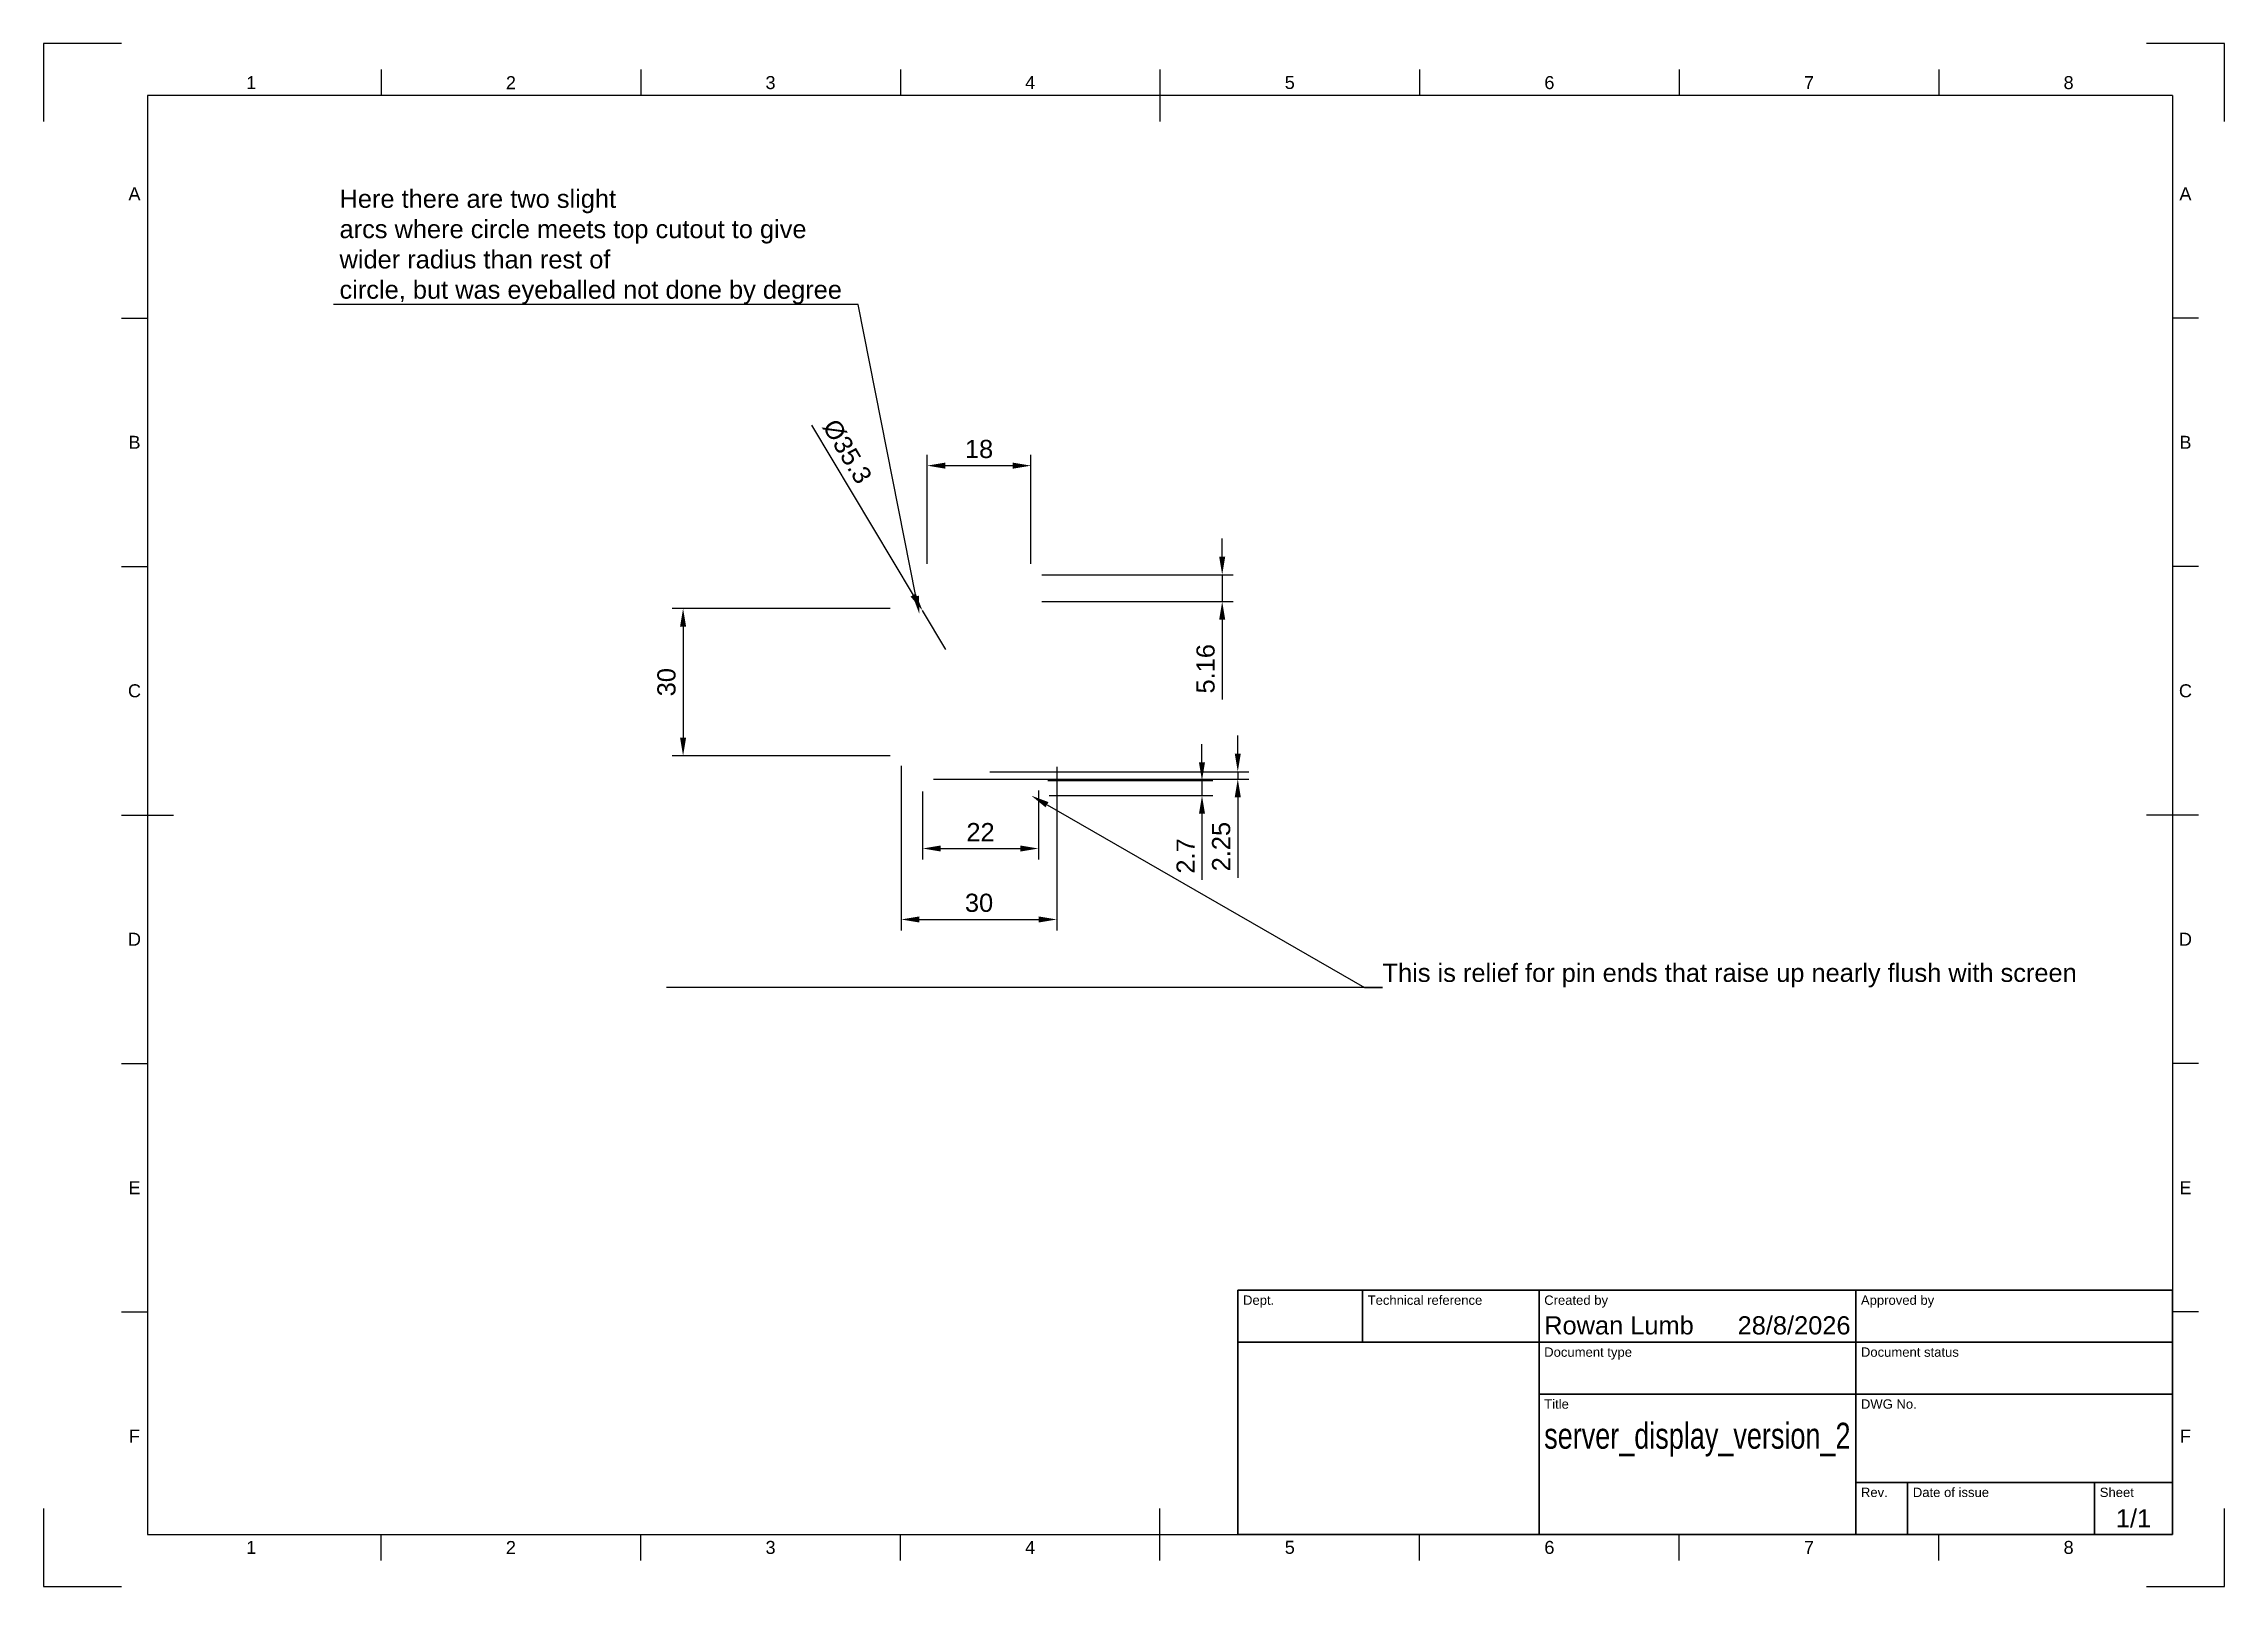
# Paper-space layout 'server_display_version_2' of a CAD drawing. Header units: millimetres. Extents: x 0 to 420, y 0 to 297.
import ezdxf
from ezdxf import colors
from ezdxf.entities.mleader import LeaderData, LeaderLine
from ezdxf.enums import TextEntityAlignment as Align
from ezdxf.math import Vec2, Vec3

# ---------------------------------------------------------------- set-up
doc = ezdxf.new("R2010")
doc.units = ezdxf.units.MM
doc.header["$LTSCALE"] = 0.75
for name, color, linetype, lineweight in [('BORDER', 7, 'Continuous', 25), ('FD_Dimensions', 7, 'Continuous', 25), ('Leaders', 7, 'Continuous', 25), ('TITLEBLOCK', 7, 'Continuous', 35)]:
    doc.layers.add(name, color=color, linetype=linetype, lineweight=lineweight)
doc.styles.add('FusionTitle', font='Arial.ttf')
doc.styles.get("Standard").update_dxf_attribs({"font": 'Arial.ttf'})
doc.dimstyles.new('Dim-ISO-25', dxfattribs={"dimtxt": 3.5, "dimasz": 3.5, "dimexe": 2.1, "dimexo": 2.1, "dimgap": 1.4, "dimtad": 1, "dimzin": 12, "dimdsep": 46, "dimtxsty": 'Standard', "dimcen": 0, "dimazin": 3, "dimtp": 0.1, "dimtm": 0.1000000001, "dimtfac": 0.7142857142857143, "dimtmove": 0, "dimatfit": 3, "dimfxl": 1, "dimtzin": 12, "dimarcsym": 0})

# ---------------------------------------------------------------- blocks, each defined once
blk = doc.blocks.new('ISO_A3_SHEET')
at = {"layer": 'BORDER'}
for p, q in [((65, 292), (65.00000000000011, 287)), ((115, 292), (115.0000000000001, 287)), ((165, 292), (165.0000000000001, 287)), ((215, 292), (215, 282)), ((265, 292), (265.0000000000001, 287)), ((315, 292), (315.0000000000001, 287)), ((365, 292), (365, 287)), ((410, 287), (20, 287)), ((20, 287), (20, 10)), ((410, 287), (410, 10)), ((15, 244.16666), (20, 244.1666599999999)), ((415, 244.16666), (410, 244.1666599999999)), ((15, 196.33333), (20, 196.33333)), ((415, 196.33333), (410, 196.33333)), ((15, 148.5), (25, 148.5)), ((415, 148.5), (405, 148.5)), ((15, 100.66667), (20, 100.66667)), ((415, 100.66667), (410, 100.66667)), ((15, 52.83334000000001), (20, 52.83334000000001)), ((415, 52.83334000000001), (410, 52.83334000000001)), ((215, 5), (215, 15)), ((20, 10), (410, 10)), ((65, 4.999999999999996), (65.00000000000011, 9.999999999999996)), ((115, 4.999999999999996), (115.0000000000001, 9.999999999999996)), ((165, 4.999999999999996), (165.0000000000001, 9.999999999999996)), ((265, 4.999999999999996), (265.0000000000001, 9.999999999999996)), ((315, 4.999999999999996), (315.0000000000001, 9.999999999999996)), ((365, 4.999999999999996), (365, 9.999999999999996))]:
    blk.add_line(p, q, dxfattribs=at)
at = {"layer": 'Defpoints'}
for p, q in [((15, 297), (0, 297)), ((0, 297), (0, 282)), ((420, 297), (405, 297)), ((420, 282), (420, 297)), ((0, 15), (0, 0)), ((420, 0), (420, 15)), ((0, 0), (15, 0)), ((405, 0), (420, 0))]:
    blk.add_line(p, q, dxfattribs=at)
at = {"layer": 'BORDER', "style": 'FusionTitle'}
for s, p in [('1', (40, 289.5)), ('2', (90, 289.5)), ('3', (140, 289.5)), ('4', (189.9999999999999, 289.5)), ('5', (240, 289.5)), ('6', (290, 289.5)), ('7', (339.9999999999999, 289.5)), ('8', (389.9999999999998, 289.5)), ('A', (17.5, 268.0833299999999)), ('A', (412.5, 268.0833299999999)), ('B', (17.5, 220.25)), ('B', (412.5, 220.25)), ('C', (17.5, 172.41667)), ('C', (412.5, 172.41667)), ('D', (17.5, 124.58334)), ('D', (412.5, 124.58334)), ('E', (17.5, 76.75001000000003)), ('E', (412.5, 76.75001000000003)), ('F', (17.5, 28.91668000000003)), ('F', (412.5, 28.91668000000003)), ('1', (40, 7.499999999999996)), ('2', (90, 7.499999999999996)), ('3', (140, 7.499999999999996)), ('4', (189.9999999999999, 7.499999999999996)), ('5', (240, 7.499999999999996)), ('6', (290, 7.499999999999996)), ('7', (339.9999999999999, 7.499999999999996)), ('8', (389.9999999999998, 7.499999999999996))]:
    blk.add_text(s, height=2.5, dxfattribs=at).set_placement(p, align=Align.MIDDLE)
blk = doc.blocks.new('ISO_TITLEBLOCK')
at = {"layer": 'TITLEBLOCK'}
for p, q in [((0, 47), (-180, 47)), ((-180, 47), (-180, 0)), ((-156, 37), (-156, 47)), ((-122, 0), (-122, 47)), ((-61, 0), (-61, 47)), ((0, 0), (0, 47)), ((-180, 37), (0, 37)), ((-122, 27), (0, 27)), ((-61, 10), (0, 10)), ((-51, 0), (-50.99999999999994, 10)), ((-15, 0), (-15, 10)), ((-180, 0), (0, 0))]:
    blk.add_line(p, q, dxfattribs=at)
at = {"layer": 'TITLEBLOCK', "style": 'FusionTitle'}
for s, p in [('Dept.', (-179, 46)), ('Technical reference', (-155, 46)), ('Created by', (-121, 46)), ('Approved by', (-60, 46)), ('Document type', (-121, 36)), ('Document status', (-60, 36)), ('Title', (-121, 26)), ('DWG No.', (-60, 26)), ('Rev.', (-60, 9)), ('Date of issue', (-49.99999999999994, 9)), ('Sheet', (-14, 9))]:
    blk.add_text(s, height=1.8, dxfattribs=at).set_placement(p, align=Align.TOP_LEFT)
for tag, height, p in [('DEPT', 3.5, (-179, 42)), ('TECHNICAL_REFERENCE', 3.5, (-155, 42)), ('CREATED_BY', 3.5, (-121, 42)), ('APPROVED_BY', 3.5, (-60, 42)), ('DOCUMENT_TYPE', 3.5, (-121, 32)), ('DOCUMENT_STATUS', 3.5, (-60, 32)), ('TITLE_1', 5, (-121, 21.5)), ('TITLE_2', 5, (-121, 14)), ('TITLE_3', 5, (-121, 6.5)), ('DATE_OF_ISSUE', 3.5, (-50, 5))]:
    blk.add_attdef(tag, text='', height=height, dxfattribs=at).set_placement(p, align=Align.TOP_LEFT)
for tag, p in [('CREATED_DATE', (-61.99999999999999, 42)), ('APPROVED_DATE', (-0.9928376534788512, 42))]:
    blk.add_attdef(tag, text='', height=3.5, dxfattribs=at).set_placement(p, align=Align.TOP_RIGHT)
for tag, height, p in [('DRAWING_NUMBER', 5, (-30.50000000000001, 19.75143246930423)), ('REV', 3.5, (-56, 4.85)), ('SHEET', 3.5, (-7.5, 4.85))]:
    blk.add_attdef(tag, text='', height=height, dxfattribs=at).set_placement(p, align=Align.TOP_CENTER)
blk = doc.blocks.new('*D31')
at = {"layer": 'Defpoints', "color": 0, "transparency": 16777216}
for p in [(169.2718990962137, 187.844395735976), (173.762127676735, 180.3439710892125)]:
    blk.add_point(p, dxfattribs=at)
at = {"layer": 'FD_Dimensions', "color": 0, "lineweight": -2, "transparency": 16777216}
for p, q in [((147.9130505444101, 223.5219634213692), (167.4741164842988, 190.8473905212356)), ((173.762127676735, 180.3439710892125), (169.2718990962137, 187.844395735976))]:
    blk.add_line(p, q, dxfattribs=at)
at = {"layer": 'FD_Dimensions', "color": 0, "transparency": 16777216}
blk.add_solid([(167.9746156151754, 191.1470209565547), (166.9736173534222, 190.5477600859164), (169.2718990962137, 187.844395735976)], dxfattribs=at)
at = {"layer": 'FD_Dimensions', "color": 0, "transparency": 16777216, "insert": (154.763493910545, 218.4742298206043), "char_height": 3.5, "attachment_point": 5, "rotation": 300.90740696033976}
blk.add_mtext('%%C35.3', dxfattribs=at)
blk = doc.blocks.new('*D340')
at = {"layer": 'Defpoints', "color": 0, "transparency": 16777216}
for p in [(165.1596342980148, 160.0587228518165), (195.1596342980148, 159.8877127801538), (195.1596342980148, 128.3877127801538)]:
    blk.add_point(p, dxfattribs=at)
at = {"layer": 'FD_Dimensions', "color": 0, "lineweight": -2, "transparency": 16777216}
for p, q in [((165.1596342980148, 157.9587228518165), (165.1596342980148, 126.2877127801538)), ((195.1596342980148, 157.7877127801538), (195.1596342980148, 126.2877127801538)), ((168.6596342980148, 128.3877127801538), (191.6596342980148, 128.3877127801538))]:
    blk.add_line(p, q, dxfattribs=at)
at = {"layer": 'FD_Dimensions', "color": 0, "transparency": 16777216}
for points in [[(168.6596342980148, 128.9710461134871), (168.6596342980148, 127.8043794468204), (165.1596342980148, 128.3877127801538)], [(191.6596342980148, 128.9710461134871), (191.6596342980148, 127.8043794468204), (195.1596342980148, 128.3877127801538)]]:
    blk.add_solid(points, dxfattribs=at)
at = {"layer": 'FD_Dimensions', "color": 0, "transparency": 16777216, "insert": (180.1596342980148, 131.5759119615999), "char_height": 3.5, "attachment_point": 5}
blk.add_mtext('30', dxfattribs=at)
blk = doc.blocks.new('*D341')
at = {"layer": 'Defpoints', "color": 0, "transparency": 16777216}
for p in [(165.1596342980148, 188.2495014753935), (123.1596342980148, 159.8877127801538), (165.1596342980148, 159.8877127801538)]:
    blk.add_point(p, dxfattribs=at)
at = {"layer": 'FD_Dimensions', "color": 0, "lineweight": -2, "transparency": 16777216}
for p, q in [((163.0596342980148, 188.2495014753935), (121.0596342980148, 188.2495014753935)), ((123.1596342980148, 184.7495014753935), (123.1596342980148, 163.3877127801538)), ((163.0596342980148, 159.8877127801538), (121.0596342980148, 159.8877127801538))]:
    blk.add_line(p, q, dxfattribs=at)
at = {"layer": 'FD_Dimensions', "color": 0, "transparency": 16777216}
for points in [[(122.5763009646815, 184.7495014753935), (123.7429676313482, 184.7495014753935), (123.1596342980148, 188.2495014753935)], [(122.5763009646815, 163.3877127801538), (123.7429676313482, 163.3877127801538), (123.1596342980148, 159.8877127801538)]]:
    blk.add_solid(points, dxfattribs=at)
at = {"layer": 'FD_Dimensions', "color": 0, "transparency": 16777216, "insert": (119.9714351165687, 174.0686071277737), "char_height": 3.5, "attachment_point": 5, "rotation": 90}
blk.add_mtext('30', dxfattribs=at)
blk = doc.blocks.new('*D342')
at = {"layer": 'Defpoints', "color": 0, "transparency": 16777216}
for p in [(190.1596342980148, 215.7544079307376), (170.1596342980148, 194.7544079307376), (190.1596342980148, 194.7544079307376)]:
    blk.add_point(p, dxfattribs=at)
at = {"layer": 'FD_Dimensions', "color": 0, "lineweight": -2, "transparency": 16777216}
for p, q in [((170.1596342980148, 196.8544079307376), (170.1596342980148, 217.8544079307376)), ((173.6596342980148, 215.7544079307376), (186.6596342980148, 215.7544079307376)), ((190.1596342980148, 196.8544079307376), (190.1596342980148, 217.8544079307376))]:
    blk.add_line(p, q, dxfattribs=at)
at = {"layer": 'FD_Dimensions', "color": 0, "transparency": 16777216}
for points in [[(173.6596342980148, 216.337741264071), (173.6596342980148, 215.1710745974043), (170.1596342980148, 215.7544079307376)], [(186.6596342980148, 216.337741264071), (186.6596342980148, 215.1710745974043), (190.1596342980148, 215.7544079307376)]]:
    blk.add_solid(points, dxfattribs=at)
at = {"layer": 'FD_Dimensions', "color": 0, "transparency": 16777216, "insert": (180.1596342980148, 218.9414133877635), "char_height": 3.5, "attachment_point": 5}
blk.add_mtext('18', dxfattribs=at)
blk = doc.blocks.new('*D343')
at = {"layer": 'Defpoints', "color": 0, "transparency": 16777216}
for p in [(190.1596342980148, 194.7544079307376), (190.1596342980148, 189.5953633971498), (226.9863608453292, 189.5953633971498)]:
    blk.add_point(p, dxfattribs=at)
at = {"layer": 'FD_Dimensions', "color": 0, "lineweight": -2, "transparency": 16777216}
for p, q in [((226.9863608453292, 198.2544079307376), (226.9863608453292, 201.7544079307376)), ((192.2596342980148, 194.7544079307376), (229.0863608453292, 194.7544079307376)), ((226.9863608453292, 194.7544079307376), (226.9863608453292, 189.5953633971498)), ((192.2596342980148, 189.5953633971498), (229.0863608453292, 189.5953633971498)), ((226.9863608453292, 186.0953633971498), (226.9863608453292, 170.7063456618155))]:
    blk.add_line(p, q, dxfattribs=at)
at = {"layer": 'FD_Dimensions', "color": 0, "transparency": 16777216}
for points in [[(226.4030275119959, 198.2544079307376), (227.5696941786626, 198.2544079307376), (226.9863608453292, 194.7544079307376)], [(226.4030275119958, 186.0953633971498), (227.5696941786625, 186.0953633971498), (226.9863608453292, 189.5953633971498)]]:
    blk.add_solid(points, dxfattribs=at)
at = {"layer": 'FD_Dimensions', "color": 0, "transparency": 16777216, "insert": (223.7993553883032, 176.6508545294827), "char_height": 3.5, "attachment_point": 5, "rotation": 90}
blk.add_mtext('5.16', dxfattribs=at)
blk = doc.blocks.new('*D344')
at = {"layer": 'Defpoints', "color": 0, "transparency": 16777216}
for p in [(169.2929069134272, 155.1509018261044), (191.5929069134264, 155.3302035693418), (191.5929069134264, 142.0473979573891)]:
    blk.add_point(p, dxfattribs=at)
at = {"layer": 'FD_Dimensions', "color": 0, "lineweight": -2, "transparency": 16777216}
for p, q in [((169.2929069134272, 153.0509018261044), (169.2929069134272, 139.9473979573891)), ((191.5929069134264, 153.2302035693418), (191.5929069134264, 139.9473979573891)), ((172.7929069134272, 142.0473979573891), (188.0929069134264, 142.0473979573891))]:
    blk.add_line(p, q, dxfattribs=at)
at = {"layer": 'FD_Dimensions', "color": 0, "transparency": 16777216}
for points in [[(172.7929069134272, 142.6307312907225), (172.7929069134272, 141.4640646240558), (169.2929069134272, 142.0473979573891)], [(188.0929069134264, 142.6307312907225), (188.0929069134264, 141.4640646240558), (191.5929069134264, 142.0473979573891)]]:
    blk.add_solid(points, dxfattribs=at)
at = {"layer": 'FD_Dimensions', "color": 0, "transparency": 16777216, "insert": (180.4429069134268, 145.2045603039103), "char_height": 3.5, "attachment_point": 5}
blk.add_mtext('22', dxfattribs=at)
blk = doc.blocks.new('*D345')
at = {"layer": 'Defpoints', "color": 0, "transparency": 16777216}
for p in [(191.2929069134272, 155.1509018261044), (191.5929069134264, 152.2292179207492), (223.0929069134264, 152.2292179207492)]:
    blk.add_point(p, dxfattribs=at)
at = {"layer": 'FD_Dimensions', "color": 0, "lineweight": -2, "transparency": 16777216}
for p, q in [((223.0929069134264, 158.6509018261044), (223.0929069134264, 162.1509018261044)), ((193.3929069134272, 155.1509018261044), (225.1929069134264, 155.1509018261044)), ((193.6929069134264, 152.2292179207492), (225.1929069134264, 152.2292179207492)), ((223.0929069134264, 155.1509018261044), (223.0929069134264, 152.2292179207492)), ((223.0929069134264, 148.7292179207492), (223.0929069134264, 135.9974307447601))]:
    blk.add_line(p, q, dxfattribs=at)
at = {"layer": 'FD_Dimensions', "color": 0, "transparency": 16777216}
for points in [[(222.5095735800931, 158.6509018261044), (223.6762402467598, 158.6509018261044), (223.0929069134264, 155.1509018261044)], [(222.5095735800931, 148.7292179207492), (223.6762402467598, 148.7292179207492), (223.0929069134264, 152.2292179207492)]]:
    blk.add_solid(points, dxfattribs=at)
at = {"layer": 'FD_Dimensions', "color": 0, "transparency": 16777216, "insert": (219.9357445669053, 140.6133243327547), "char_height": 3.5, "attachment_point": 5, "rotation": 90}
blk.add_mtext('2.7', dxfattribs=at)
blk = doc.blocks.new('*D347')
at = {"layer": 'Defpoints', "color": 0, "transparency": 16777216}
for p in [(169.2929069134272, 155.4049369059289), (180.1572532378705, 156.8187496858186), (229.9872059386686, 155.4049369059288)]:
    blk.add_point(p, dxfattribs=at)
at = {"layer": 'FD_Dimensions', "color": 0, "lineweight": -2, "transparency": 16777216}
for p, q in [((229.9872059386686, 160.3187496858185), (229.9872059386686, 163.8187496858185)), ((171.3929069134272, 155.4049369059289), (232.0872059386686, 155.4049369059288)), ((182.2572532378705, 156.8187496858186), (232.0872059386686, 156.8187496858185)), ((229.9872059386686, 156.8187496858185), (229.9872059386686, 155.4049369059288)), ((229.9872059386686, 151.9049369059288), (229.9872059386686, 136.4275835635005))]:
    blk.add_line(p, q, dxfattribs=at)
at = {"layer": 'FD_Dimensions', "color": 0, "transparency": 16777216}
for points in [[(229.4038726053352, 160.3187496858185), (230.5705392720019, 160.3187496858185), (229.9872059386686, 156.8187496858185)], [(229.4038726053352, 151.9049369059288), (230.5705392720019, 151.9049369059288), (229.9872059386686, 155.4049369059288)]]:
    blk.add_solid(points, dxfattribs=at)
at = {"layer": 'FD_Dimensions', "color": 0, "transparency": 16777216, "insert": (226.8002004816426, 142.4162602347147), "char_height": 3.5, "attachment_point": 5, "rotation": 90}
blk.add_mtext('2.25', dxfattribs=at)

psp = doc.layouts.new('server_display_version_2')

# ---------------------------------------------------------------- block references
at = {"layer": 'BORDER'}
psp.add_blockref('ISO_A3_SHEET', (0, 0), dxfattribs=at)
at = {"layer": 'TITLEBLOCK'}
ref = psp.add_blockref('ISO_TITLEBLOCK', (410, 10), dxfattribs=at)
ref.add_attrib('CREATED_DATE', '28/8/2026', dxfattribs={"height": 3.5, "style": 'FusionTitle'}).set_placement((348, 52), align=Align.TOP_RIGHT)
ref.add_attrib('SHEET', '1/1', dxfattribs={"height": 3.5, "style": 'FusionTitle'}).set_placement((402.5, 14.85), align=Align.TOP_CENTER)
ref.add_attrib('TITLE_1', 'server_display_version_2', dxfattribs={"height": 5, "style": 'FusionTitle', "width": 0.7449592226271042}).set_placement((289, 31.5), align=Align.TOP_LEFT)
ref.add_attrib('CREATED_BY', 'Rowan Lumb', dxfattribs={"height": 3.5, "style": 'FusionTitle'}).set_placement((289, 52), align=Align.TOP_LEFT)

# ---------------------------------------------------------------- dimensions: what is measured, and where the dimension line sits
at = {"layer": 'FD_Dimensions'}
dim = psp.add_radius_dim(center=(173.762127676735, 180.3439710892125), mpoint=(169.2718990962137, 187.844395735976), text='%%C35.3', dimstyle='Dim-ISO-25', override={"dimlfac": -1, "dimpost": 'R<>'}, dxfattribs=at)
dim.commit()
dim.dimension.update_dxf_attribs({"geometry": '*D31', "text_midpoint": (151.9450624473535, 216.7869384865431), "dimtype": 164})
dim = psp.add_aligned_dim(p1=(170.1596342980148, 194.7544079307376), p2=(190.1596342980148, 194.7544079307376), distance=21, text='18', dimstyle='Dim-ISO-25', override={"dimlfac": -1, "dimclrd": 0, "dimclre": 0}, dxfattribs=at)
dim.commit()
dim.dimension.update_dxf_attribs({"geometry": '*D342', "text_midpoint": (180.1596342980148, 218.9414133877635)})
dim = psp.add_linear_dim(base=(226.9863608453292, 189.5953633971498), p1=(190.1596342980148, 194.7544079307376), p2=(190.1596342980148, 189.5953633971498), angle=90, dimstyle='Dim-ISO-25', override={"dimlfac": -1, "dimclrd": 0, "dimclre": 0}, dxfattribs=at)
dim.commit()
dim.dimension.update_dxf_attribs({"geometry": '*D343', "text_midpoint": (223.7993553883032, 176.6508545294827)})
for base, p1, p2, text, picture, middle in [((123.1596342980148, 159.8877127801538), (165.1596342980148, 188.2495014753935), (165.1596342980148, 159.8877127801538), '30', '*D341', (119.9714351165687, 174.0686071277737)), ((229.9872059386686, 155.4049369059288), (180.1572532378705, 156.8187496858186), (169.2929069134272, 155.4049369059289), '2.25', '*D347', (226.8002004816426, 142.4162602347147)), ((223.0929069134264, 152.2292179207492), (191.2929069134272, 155.1509018261044), (191.5929069134264, 152.2292179207492), '2.7', '*D345', (219.9357445669053, 140.6133243327547))]:
    dim = psp.add_linear_dim(base=base, p1=p1, p2=p2, angle=90, text=text, dimstyle='Dim-ISO-25', override={"dimlfac": -1, "dimclrd": 0, "dimclre": 0}, dxfattribs=at)
    dim.commit()
    dim.dimension.update_dxf_attribs({"geometry": picture, "text_midpoint": middle})
dim = psp.add_linear_dim(base=(195.1596342980148, 128.3877127801538), p1=(165.1596342980148, 160.0587228518165), p2=(195.1596342980148, 159.8877127801538), text='30', dimstyle='Dim-ISO-25', override={"dimlfac": -1, "dimclrd": 0, "dimclre": 0}, dxfattribs=at)
dim.commit()
dim.dimension.update_dxf_attribs({"geometry": '*D340', "text_midpoint": (180.1596342980148, 131.5759119615999)})
dim = psp.add_linear_dim(base=(191.5929069134264, 142.0473979573891), p1=(169.2929069134272, 155.1509018261044), p2=(191.5929069134264, 155.3302035693418), text='22', dimstyle='Dim-ISO-25', override={"dimlfac": -1}, dxfattribs=at)
dim.commit()
dim.dimension.update_dxf_attribs({"geometry": '*D344', "text_midpoint": (180.4429069134268, 142.0473979573891), "dimtype": 160})

# ---------------------------------------------------------------- leaders
at = {"layer": 'Leaders'}
ml = psp.add_multileader_mtext('Standard', dxfattribs=at)
ml.set_content('Here there are two slight \\Parcs where circle meets top cutout to give wider radius than rest of \\Pcircle, but was eyeballed not done by degree', color=256)
ml.set_leader_properties()
ml.build(insert=Vec2(0, 0))
ml.multileader.update_dxf_attribs({"text_left_attachment_type": 5, "text_right_attachment_type": 5, "dogleg_length": 3.5, "arrow_head_size": 3.5})
ctx = ml.context
ctx.base_point, ctx.char_height, ctx.arrow_head_size, ctx.landing_gap_size, ctx.plane_origin = Vec3(56.99178707664045, 246.8005649934817), 3.5, 3.5, 0, Vec3(168.673668629137, 187.1765953002268)
ctx.left_attachment, ctx.right_attachment = 5, 5
notes = []
notes.append((ctx, [(0, (1, 1, 0), (156.8635469674999, 246.8005649934817), (-1, 0), 3.5, [(0, [(168.673668629137, 187.1765953002268)], 0, [])])]))
ctx.mtext.insert, ctx.mtext.width, ctx.mtext.flow_direction = Vec3(56.99178707664045, 268.8892416646959), 96.59775579809003, 5
ml = psp.add_multileader_mtext('Standard', dxfattribs=at)
ml.set_content('This is relief for pin ends that raise up nearly flush with screen', color=256)
ml.set_leader_properties()
ml.build(insert=Vec2(0, 0))
ml.multileader.update_dxf_attribs({"text_left_attachment_type": 5, "text_right_attachment_type": 5, "dogleg_length": 3.5, "arrow_head_size": 3.5})
ctx = ml.context
ctx.base_point, ctx.char_height, ctx.arrow_head_size, ctx.landing_gap_size, ctx.plane_origin = Vec3(257.8705810392319, 115.2797248290105), 3.5, 3.5, 0, Vec3(190.2134038942186, 152.2292179207489)
ctx.left_attachment, ctx.right_attachment = 5, 5
notes.append((ctx, [(0, (1, 1, 0), (254.3705810392319, 115.2797248290105), (1, 0), 3.5, [(0, [(190.2134038942186, 152.2292179207489)], 0, [])])]))
ctx.mtext.insert, ctx.mtext.flow_direction = Vec3(257.8705810392319, 119.8684015002247), 5
for ctx, leaders in notes:
    for number, flags, end, landing, length, lines in leaders:
        leader = LeaderData()
        leader.index, (leader.has_last_leader_line, leader.has_dogleg_vector, leader.attachment_direction) = number, flags
        leader.last_leader_point, leader.dogleg_vector, leader.dogleg_length = Vec3(end), Vec3(landing), length
        for number, points, colour, breaks in lines:
            line = LeaderLine()
            line.index, line.vertices, line.color, line.breaks = number, Vec3.list(points), colors.encode_raw_color(colour), breaks
            leader.lines.append(line)
        ctx.leaders.append(leader)

doc.saveas('drawing.dxf')
